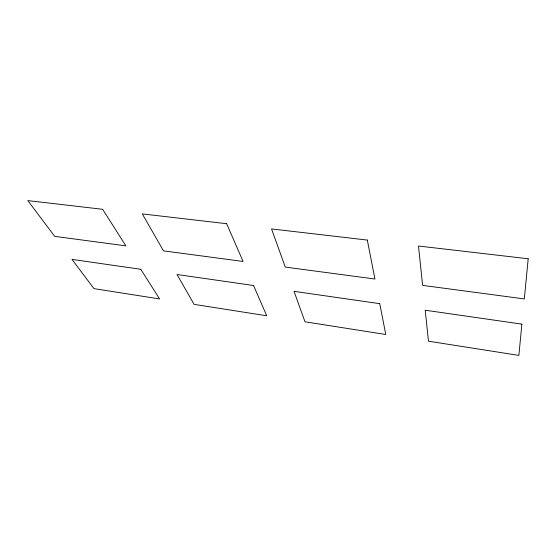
<?xml version="1.0" encoding="UTF-8"?>
<svg xmlns="http://www.w3.org/2000/svg" width="556" height="556" viewBox="0 0 556 556"><rect width="100%" height="100%" fill="white"/><g stroke="black" fill="none" stroke-linecap="round" stroke-linejoin="round"><path stroke-width="0.83" d="M521.889 324.127L518.866 355.402L428.461 341.196L425.215 310.213L521.889 324.127M528.2 258.769L524.322 298.926L422.616 285.374L418.487 246.016L528.2 258.769M102.638 209.299L27.8 200.598L54.69 236.363L125.871 245.849L102.638 209.299M226.66 223.714L142.315 213.907L163.471 250.853L243.09 261.459L226.66 223.714M367.314 240.067L271.536 228.933L285.284 267.082L374.932 279.022L367.314 240.067M140.765 269.285L72.002 259.395L93.985 288.627L159.621 298.947L140.765 269.285M253.557 285.513L177.01 274.504L194.107 304.361L266.727 315.78L253.557 285.513M379.748 303.673L294.02 291.337L304.987 321.792L385.774 334.49L379.748 303.673"/></g></svg>
